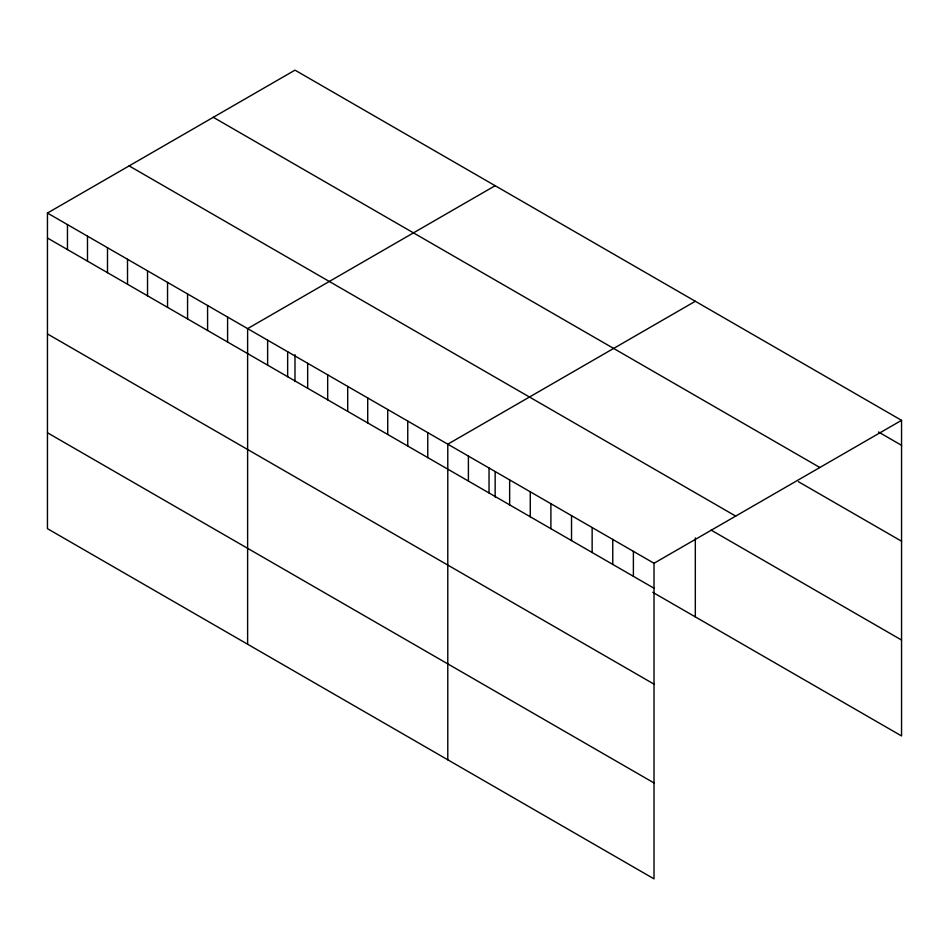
<?xml version="1.0" encoding="UTF-8"?>
<svg xmlns="http://www.w3.org/2000/svg" width="949" height="949" viewBox="0 0 949 949"><rect width="100%" height="100%" fill="white"/><g stroke="black" fill="none" stroke-linecap="round" stroke-linejoin="round"><path stroke-width="1.42" d="M47.45 213.05L654.015 563.255L654.015 878.857L47.45 528.664L47.45 213.05L294.985 70.143L901.55 420.336L901.55 735.949L652.782 592.318M495.153 185.707L247.618 328.627L247.618 644.229M695.32 301.272L447.786 444.191L447.786 759.793M654.015 563.255L901.55 420.336M878.501 431.997L901.55 445.306M213.3 117.308L819.865 467.501M798.429 481.689L901.55 541.215M129.135 165.897L735.7 516.09M711.086 530.076L901.55 640.029M47.45 238.021L654.015 588.226M47.45 333.929L654.015 684.134M47.45 432.756L654.015 782.949M695.32 537.893L695.32 616.874M633.386 551.345L633.386 576.316M612.769 539.435L612.769 564.406M592.14 527.537L592.14 552.496M571.523 515.627L571.523 540.598M550.894 503.717L550.894 528.688M530.277 491.807L530.277 516.778M509.649 479.909L509.649 504.868M495.153 471.689L495.153 497.086M489.032 467.999L489.032 492.97M468.403 456.089L468.403 481.06M427.762 432.625L427.762 457.596M407.75 421.071L407.75 446.042M387.738 409.517L387.738 434.488M367.714 397.963L367.714 422.922M347.702 386.409L347.702 411.368M327.678 374.843L327.678 399.814M307.666 363.289L307.666 388.26M294.985 354.712L294.985 381.522M287.654 351.735L287.654 376.706M267.63 340.181L267.63 365.14M227.594 317.061L227.594 342.031M207.582 305.507L207.582 330.477M187.57 293.953L187.57 318.923M167.546 282.399L167.546 307.357M147.534 270.845L147.534 295.803M127.522 259.279L127.522 284.249M107.498 247.725L107.498 272.695M87.486 236.171L87.486 261.141M67.462 224.616L67.462 249.575"/></g></svg>
